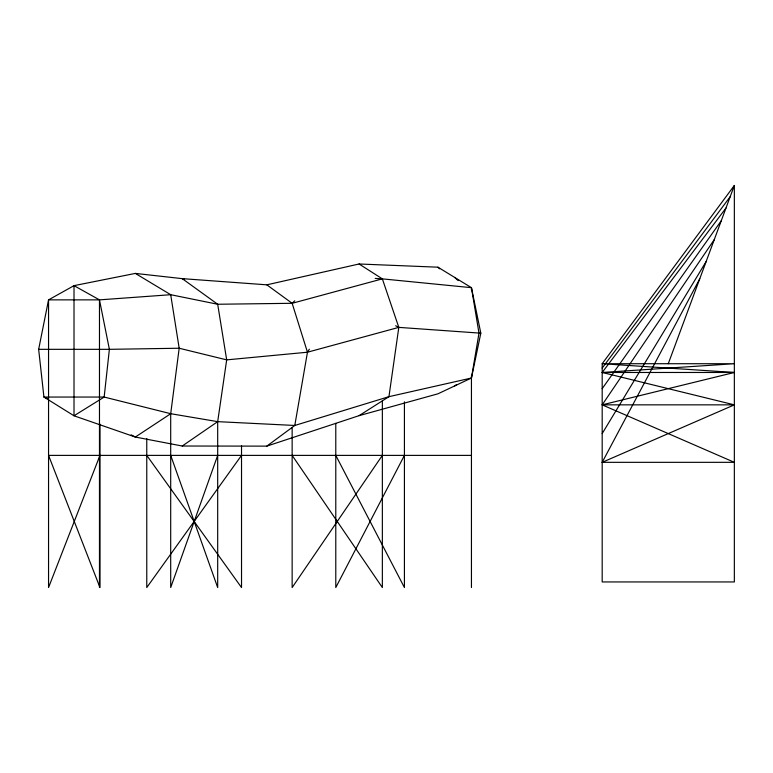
<?xml version="1.0" encoding="UTF-8"?>
<svg xmlns="http://www.w3.org/2000/svg" width="773" height="773" viewBox="0 0 773 773"><rect width="100%" height="100%" fill="white"/><g stroke="black" fill="none" stroke-linecap="round" stroke-linejoin="round"><path stroke-width="1.16" d="M217.686 455.384L170.698 587.538L170.698 413.748L179.181 348.236L170.698 294.706L135.333 273.41L74.015 285.652L48.554 299.866L38.65 349.328L43.926 397.051L74.015 415.787L135.333 437.045L182.225 446.021L266.83 446.127L359.068 415.661L437.933 393.815L471.443 378.026L480.816 333.182L471.443 287.672L437.933 267.187L359.068 263.989L266.83 284.831L182.225 278.638L135.333 273.41M359.068 263.989L382.355 278.869L398.81 327.375L388.945 396.675L359.068 415.661M170.698 455.384L217.686 587.538L217.686 421.652L226.682 359.87L217.686 304.253L182.225 278.638L184.544 279.304M309.364 349.212L307.461 352.217L294.793 425.469L266.83 446.127M668.268 363.716L734.35 185.462L734.35 581.943L602.186 581.943L602.186 363.716L734.35 185.462M99.978 455.384L48.554 587.538L48.554 299.866L99.475 299.866L170.698 294.706L217.686 304.253L292.146 303.296L382.355 278.869L471.443 287.672L478.989 333.182L471.443 378.026L388.945 396.675L294.793 425.469L217.686 421.652L170.736 413.71L104.162 397.051L43.926 397.051L47.288 398.337M404.424 455.384L335.782 587.538L335.782 423.382M714.271 239.63L602.186 404.849L734.35 462.331L602.186 462.331L699.758 278.792M602.186 433.585L706.135 261.564M382.355 455.384L292.146 587.538L292.146 427.43M602.186 388.655L721.257 220.778M241.524 455.384L146.764 587.538L146.764 438.513M602.186 368.093L730.156 196.767M725.973 208.063L602.186 372.47L734.35 404.849L602.186 462.331M480.816 333.182L398.81 327.375L307.461 352.217L292.146 303.296L294.735 300.813M454.688 385.92L456.563 384.606M182.225 446.021L217.686 421.652M170.736 413.71L135.333 437.045L131.178 434.851M734.35 372.47L602.186 372.47L734.35 363.716L602.186 363.716L734.35 372.47L602.186 404.849L734.35 404.849M307.461 352.217L226.682 359.87L179.181 348.236L109.38 349.328L38.65 349.328M471.443 455.384L48.554 455.384L99.978 587.538L99.978 424.145M375.195 278.425L382.355 278.869M395.641 325.752L398.81 327.375M99.475 299.866L74.015 285.652L74.015 415.787L104.162 397.051L109.38 349.328L99.475 299.866L99.475 587.538M266.83 284.831L292.146 303.296M454.688 277.43L458.147 280.58M437.933 267.187L439.586 268.83M146.764 455.384L241.524 587.538L241.524 445.905M292.146 455.384L382.355 587.538L382.355 400.868M335.782 455.384L404.424 587.538L404.424 401.825M471.443 287.672L471.443 290.068M471.443 375.668L471.443 587.538"/></g></svg>
